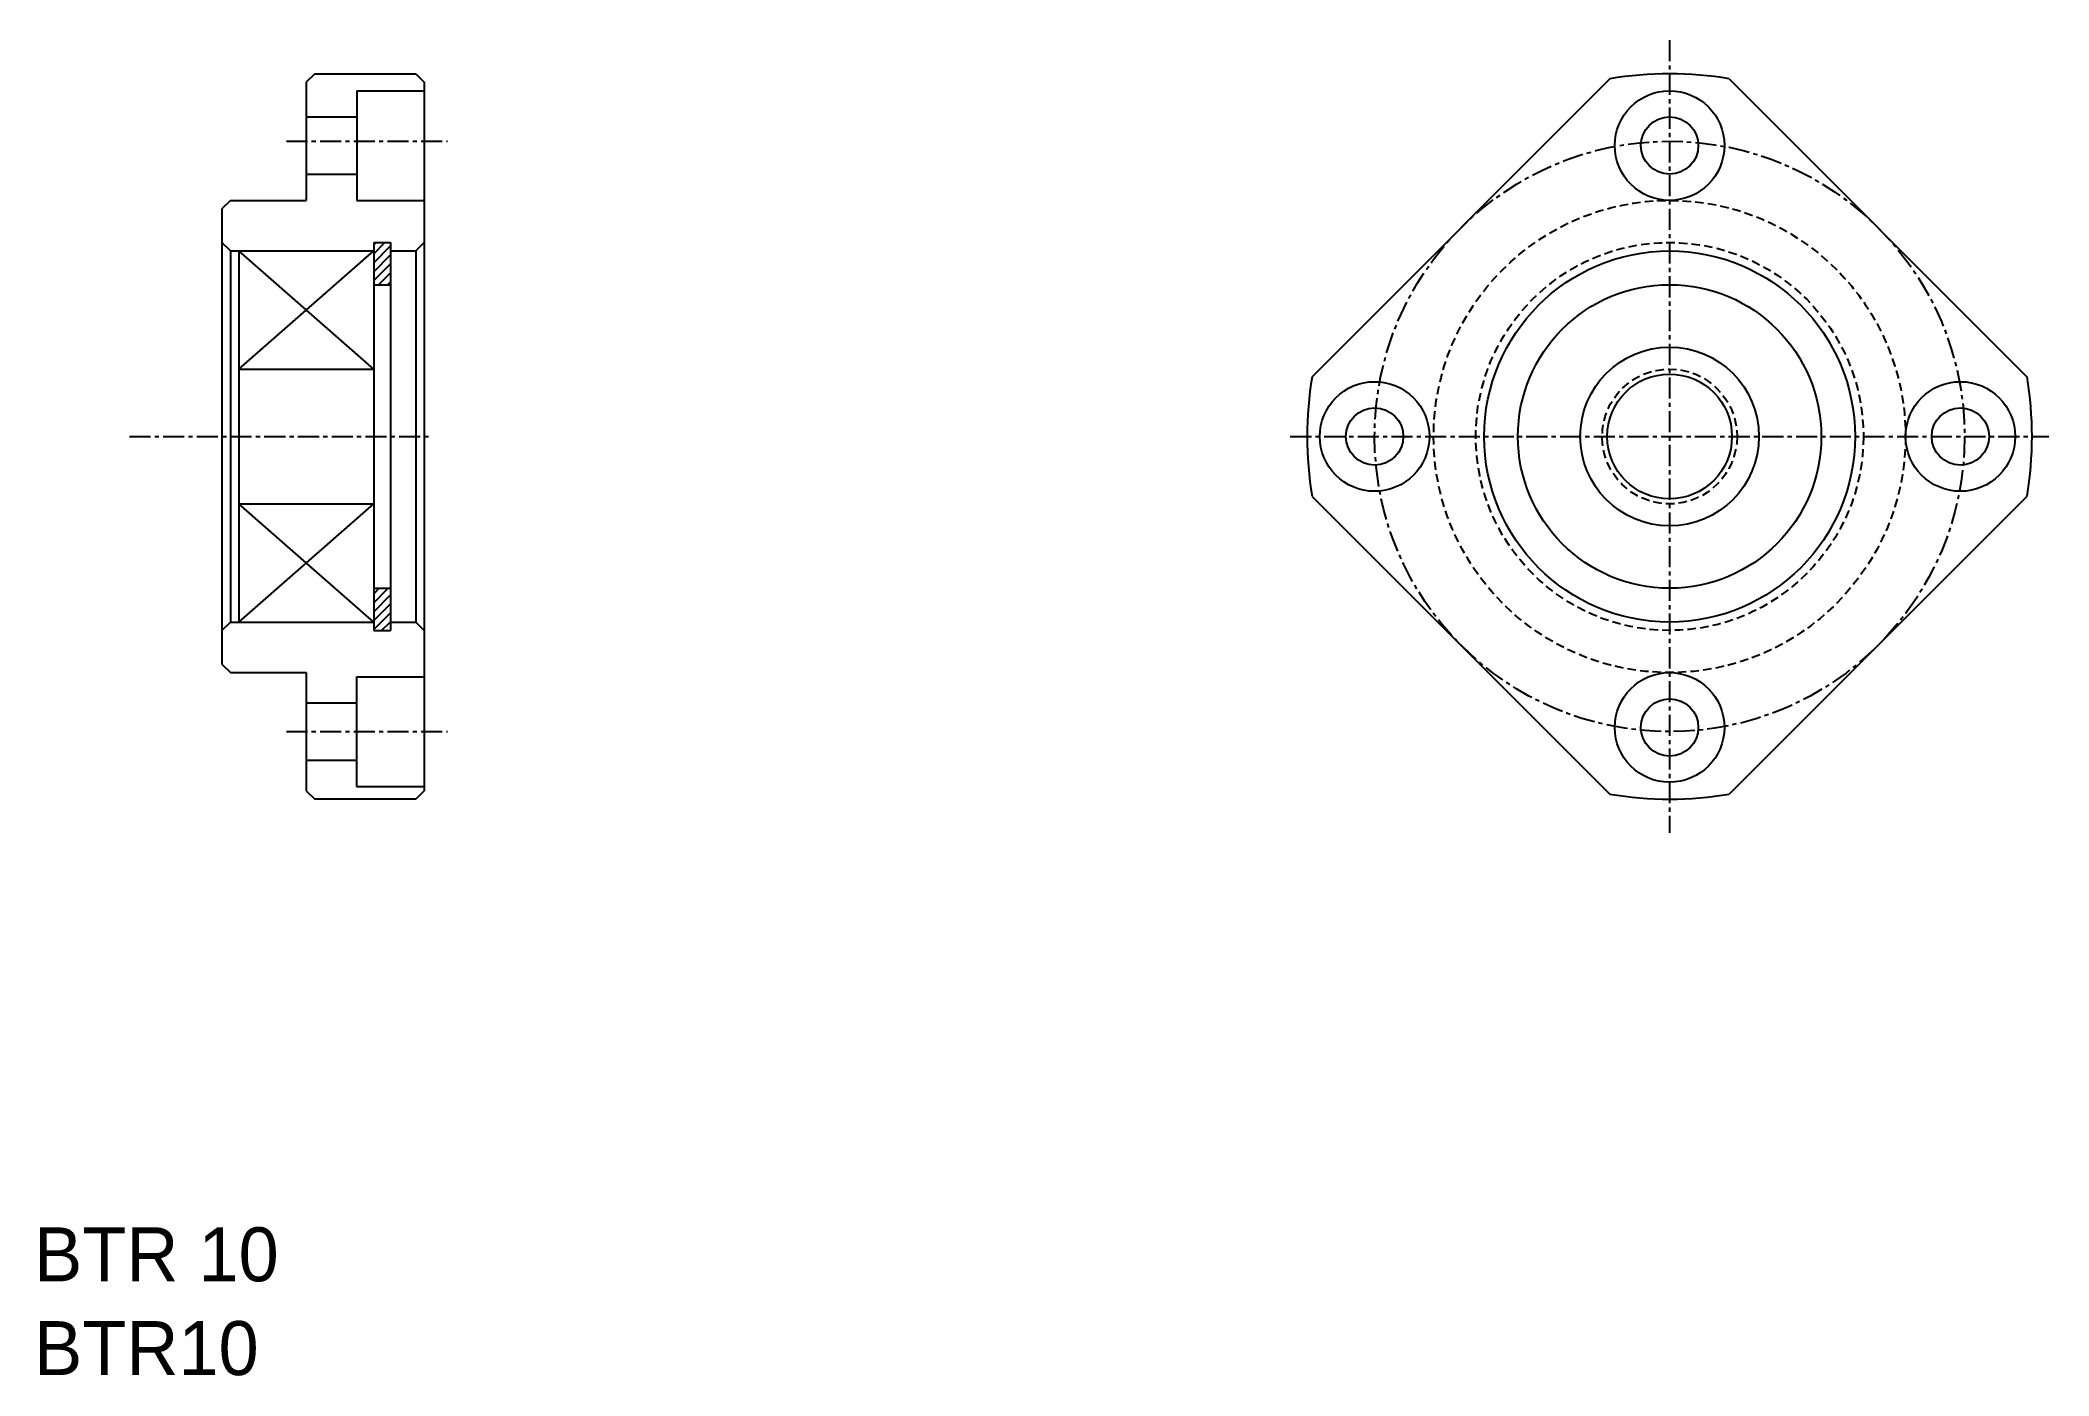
# Model space of a CAD drawing. Extents: x 34 to 153, y 32 to 111.
import ezdxf

# ---------------------------------------------------------------- set-up
doc = ezdxf.new("R2010")
doc.units = 0
doc.linetypes.add('CENTER', pattern=[2, 1.25, -0.25, 0.25, -0.25])
doc.linetypes.add('DASHED', pattern=[0.75, 0.5, -0.25])
doc.layers.get('0').update_dxf_attribs({"linetype": 'CONTINUOUS'})
doc.layers.add('CENTER', color=1, linetype='CENTER')

# ---------------------------------------------------------------- blocks, each defined once
blk = doc.blocks.new('*X20')
at = {"color": 0, "linetype": 'CONTINUOUS'}
for p, q in [((53.83, 98.74), (54.5, 99.41)), ((53.83, 99.27), (53.97, 99.41)), ((53.83, 98.21), (54.83, 99.21)), ((53.83, 97.68), (54.83, 98.68)), ((53.83, 97.15), (54.83, 98.15)), ((54.12, 96.91), (54.83, 97.61)), ((54.65, 96.91), (54.83, 97.08)), ((53.83, 78.05), (54.68, 78.91)), ((53.83, 78.58), (54.15, 78.91)), ((53.83, 77.52), (54.83, 78.52)), ((53.83, 76.99), (54.83, 77.99)), ((53.83, 76.46), (54.83, 77.46)), ((54.3, 76.41), (54.83, 76.93))]:
    blk.add_line(p, q, dxfattribs=at)

msp = doc.modelspace()

# ---------------------------------------------------------------- linework, layer by layer
at = {"color": 7, "linetype": 'CONTINUOUS'}
for p, q in [((50.33, 109.41), (49.83, 108.91)), ((49.83, 108.91), (49.83, 101.91)), ((50.33, 109.41), (56.33, 109.41)), ((56.33, 109.41), (56.83, 108.91)), ((56.83, 108.91), (56.83, 66.91)), ((127.16, 109.11), (109.5, 91.45)), ((134.25, 109.11), (151.91, 91.45)), ((52.83, 108.41), (56.83, 108.41)), ((52.83, 108.41), (52.83, 101.91)), ((49.83, 106.86), (52.83, 106.86)), ((49.83, 103.46), (52.83, 103.46)), ((45.33, 101.91), (44.83, 101.41)), ((44.83, 101.41), (44.83, 74.41)), ((45.33, 101.91), (49.83, 101.91)), ((52.83, 101.91), (56.84, 101.91)), ((53.83, 101.91), (54.83, 101.91)), ((45.33, 98.91), (44.83, 99.41)), ((45.33, 98.91), (45.33, 76.91)), ((45.33, 98.91), (45.33, 76.91)), ((45.33, 98.91), (53.83, 98.91)), ((45.83, 98.91), (45.83, 76.91)), ((53.83, 99.41), (54.83, 99.41)), ((53.83, 99.41), (53.83, 76.41)), ((54.83, 99.41), (54.83, 76.41)), ((54.83, 98.91), (56.33, 98.91)), ((56.33, 98.91), (56.83, 99.41)), ((56.33, 98.91), (56.33, 76.91)), ((53.83, 96.91), (54.83, 96.91)), ((45.84, 91.91), (53.84, 91.91)), ((45.83, 83.91), (53.83, 83.91)), ((109.5, 84.36), (127.16, 66.7)), ((151.91, 84.36), (134.25, 66.7)), ((53.83, 78.91), (54.83, 78.91)), ((45.33, 76.91), (44.83, 76.41)), ((45.33, 76.91), (53.83, 76.91)), ((53.83, 76.41), (54.83, 76.41)), ((54.83, 76.91), (56.33, 76.91)), ((56.33, 76.91), (56.83, 76.41)), ((44.83, 74.41), (45.33, 73.91)), ((45.33, 73.91), (49.83, 73.91)), ((49.83, 73.91), (49.83, 66.91)), ((52.81, 73.66), (56.81, 73.66)), ((52.81, 73.66), (52.81, 67.16)), ((49.83, 72.11), (52.81, 72.11)), ((49.83, 68.71), (52.81, 68.71)), ((49.83, 66.91), (50.33, 66.41)), ((52.81, 67.16), (56.83, 67.16)), ((56.83, 66.91), (56.33, 66.41)), ((56.33, 66.41), (50.33, 66.41))]:
    msp.add_line(p, q, dxfattribs=at)
at = {"color": 3}
for p, q in [((53.83, 91.91), (45.83, 98.91)), ((45.84, 91.91), (53.83, 98.91)), ((53.83, 76.91), (45.83, 83.91)), ((45.84, 76.91), (53.83, 83.91))]:
    msp.add_line(p, q, dxfattribs=at)
at = {"color": 7, "linetype": 'CONTINUOUS'}
for centre, radius in [((130.71, 105.16), 3.25), ((130.71, 105.16), 1.7), ((130.71, 87.91), 11), ((130.71, 87.91), 9), ((113.21, 87.91), 3.25), ((130.71, 87.91), 3.7), ((147.96, 87.91), 3.25), ((113.21, 87.91), 1.7), ((147.96, 87.91), 1.7), ((130.71, 70.66), 3.25), ((130.71, 70.66), 1.7)]:
    msp.add_circle(centre, radius, dxfattribs=at)
at = {"color": 3, "linetype": 'DASHED'}
for radius in [14, 11.5, 4]:
    msp.add_circle((130.71, 87.91), radius, dxfattribs=at)
msp.add_circle((130.71, 87.91), 5.3)
at = {"color": 7, "linetype": 'CONTINUOUS'}
for start, end in [(80.5159, 99.484), (170.5159, 189.484), (350.5159, 9.484), (260.5159, 279.484)]:
    msp.add_arc((130.71, 87.91), 21.5, start, end, dxfattribs=at)
at = {"layer": 'CENTER', "color": 1, "linetype": 'CENTER'}
for p, q in [((130.71, 111.41), (130.71, 64.41)), ((48.65, 105.41), (58.2, 105.41)), ((39.34, 87.91), (57.33, 87.91)), ((108.21, 87.91), (153.21, 87.91)), ((48.65, 70.41), (58.2, 70.41))]:
    msp.add_line(p, q, dxfattribs=at)
msp.add_circle((130.71, 87.91), 17.5, dxfattribs=at)

# ---------------------------------------------------------------- block references
at = {"color": 3, "linetype": 'CONTINUOUS'}
msp.add_blockref('*X20', (0, 0), dxfattribs=at)

# ---------------------------------------------------------------- texts
at = {"color": 7, "linetype": 'CONTINUOUS'}
for s, p in [('BTR 10', (33.69, 37.82)), ('BTR10', (33.69, 32.26))]:
    msp.add_text(s, height=3.2, dxfattribs=at).set_placement(p)

doc.saveas('drawing.dxf')
